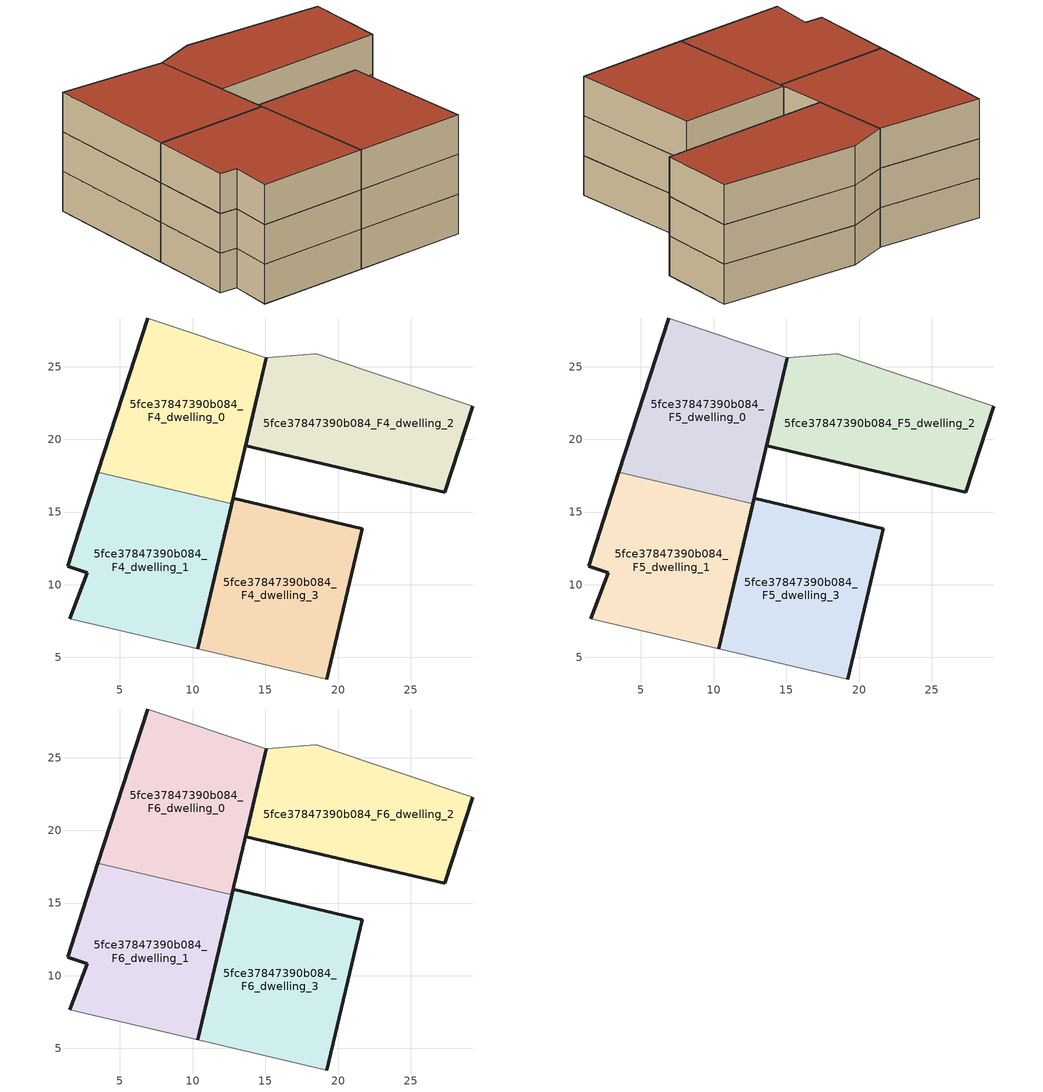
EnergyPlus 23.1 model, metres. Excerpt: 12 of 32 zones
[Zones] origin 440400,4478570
5fce37847390b084_F4_dwelling_0
 floor to 5fce37847390b084_F3_dwelling_0 (EU_floor_Construction): 12.7,15.57 15.05,25.6 15.03,25.6 6.9,28.35 3.47,17.73 z12
 wall outside (EU_wall_Construction): 3.47,17.73 6.9,28.35 / 15.05,25.6 12.7,15.57 z12:15
 wall adiabatic (EU_wall_Construction): 6.9,28.35 15.03,25.6 15.05,25.6 z12:15
 wall to 5fce37847390b084_F4_dwelling_1 (EU_wall_Construction): 12.7,15.57 3.47,17.73 z12:15
5fce37847390b084_F4_dwelling_1
 floor to 5fce37847390b084_F3_dwelling_1 (EU_floor_Construction): 10.36,5.59 12.7,15.57 3.47,17.73 1.4,11.29 2.75,10.83 1.55,7.66 z12
 wall outside (EU_wall_Construction): 1.55,7.66 2.75,10.83 1.4,11.29 3.47,17.73 / 12.7,15.57 10.36,5.59 z12:15
 wall adiabatic (EU_wall_Construction): 10.36,5.59 1.55,7.66 z12:15
5fce37847390b084_F4_dwelling_2
 floor to 5fce37847390b084_F3_dwelling_2 (EU_floor_Construction): 27.35,16.35 29.28,22.28 18.5,25.88 15.05,25.6 13.63,19.56 z12
 wall outside (EU_wall_Construction): 29.28,22.28 27.35,16.35 13.64,19.56 15.05,25.6 z12:15
 wall adiabatic (EU_wall_Construction): 15.05,25.6 18.5,25.88 29.28,22.28 z12:15
5fce37847390b084_F4_dwelling_3
 floor to 5fce37847390b084_F3_dwelling_3 (EU_floor_Construction): 19.23,3.52 21.65,13.86 12.78,15.94 10.36,5.59 z12
 wall outside (EU_wall_Construction): 10.36,5.59 12.78,15.94 21.65,13.86 19.23,3.52 z12:15
 wall adiabatic (EU_wall_Construction): 19.23,3.52 10.36,5.59 z12:15
5fce37847390b084_F5_dwelling_0
 floor to 5fce37847390b084_F4_dwelling_0 (EU_floor_Construction): 12.7,15.57 15.05,25.6 15.03,25.6 6.9,28.35 3.47,17.73 z15
 wall outside (EU_wall_Construction): 3.47,17.73 6.9,28.35 / 15.05,25.6 12.7,15.57 z15:18
 wall adiabatic (EU_wall_Construction): 6.9,28.35 15.03,25.6 15.05,25.6 z15:18
 wall to 5fce37847390b084_F5_dwelling_1 (EU_wall_Construction): 12.7,15.57 3.47,17.73 z15:18
5fce37847390b084_F5_dwelling_1
 floor to 5fce37847390b084_F4_dwelling_1 (EU_floor_Construction): 10.36,5.59 12.7,15.57 3.47,17.73 1.4,11.29 2.75,10.83 1.55,7.66 z15
 wall outside (EU_wall_Construction): 1.55,7.66 2.75,10.83 1.4,11.29 3.47,17.73 / 12.7,15.57 10.36,5.59 z15:18
 wall adiabatic (EU_wall_Construction): 10.36,5.59 1.55,7.66 z15:18
5fce37847390b084_F5_dwelling_2
 floor to 5fce37847390b084_F4_dwelling_2 (EU_floor_Construction): 27.35,16.35 29.28,22.28 18.5,25.88 15.05,25.6 13.63,19.56 z15
 wall outside (EU_wall_Construction): 29.28,22.28 27.35,16.35 13.64,19.56 15.05,25.6 z15:18
 wall adiabatic (EU_wall_Construction): 15.05,25.6 18.5,25.88 29.28,22.28 z15:18
5fce37847390b084_F5_dwelling_3
 floor to 5fce37847390b084_F4_dwelling_3 (EU_floor_Construction): 19.23,3.52 21.65,13.86 12.78,15.94 10.36,5.59 z15
 wall outside (EU_wall_Construction): 10.36,5.59 12.78,15.94 21.65,13.86 19.23,3.52 z15:18
 wall adiabatic (EU_wall_Construction): 19.23,3.52 10.36,5.59 z15:18
5fce37847390b084_F6_dwelling_0
 floor to 5fce37847390b084_F5_dwelling_0 (EU_floor_Construction): 12.7,15.57 15.05,25.6 15.03,25.6 6.9,28.35 3.47,17.73 z18
 wall outside (EU_wall_Construction): 3.47,17.73 6.9,28.35 / 15.05,25.6 12.7,15.57 z18:21
 wall adiabatic (EU_wall_Construction): 6.9,28.35 15.03,25.6 15.05,25.6 z18:21
 wall to 5fce37847390b084_F6_dwelling_1 (EU_wall_Construction): 12.7,15.57 3.47,17.73 z18:21
 roof outside (EU_roof_Construction): 15.05,25.6 12.7,15.57 3.47,17.73 6.9,28.35 15.03,25.6 z21
5fce37847390b084_F6_dwelling_1
 floor to 5fce37847390b084_F5_dwelling_1 (EU_floor_Construction): 10.36,5.59 12.7,15.57 3.47,17.73 1.4,11.29 2.75,10.83 1.55,7.66 z18
 wall outside (EU_wall_Construction): 1.55,7.66 2.75,10.83 1.4,11.29 3.47,17.73 / 12.7,15.57 10.36,5.59 z18:21
 wall adiabatic (EU_wall_Construction): 10.36,5.59 1.55,7.66 z18:21
 roof outside (EU_roof_Construction): 12.7,15.57 10.36,5.59 1.55,7.66 2.75,10.83 1.4,11.29 3.47,17.73 z21
5fce37847390b084_F6_dwelling_2
 floor to 5fce37847390b084_F5_dwelling_2 (EU_floor_Construction): 27.35,16.35 29.28,22.28 18.5,25.88 15.05,25.6 13.63,19.56 z18
 wall outside (EU_wall_Construction): 29.28,22.28 27.35,16.35 13.64,19.56 15.05,25.6 z18:21
 wall adiabatic (EU_wall_Construction): 15.05,25.6 18.5,25.88 29.28,22.28 z18:21
 roof outside (EU_roof_Construction): 29.28,22.28 27.35,16.35 13.64,19.56 15.05,25.6 18.5,25.88 z21
5fce37847390b084_F6_dwelling_3
 floor to 5fce37847390b084_F5_dwelling_3 (EU_floor_Construction): 19.23,3.52 21.65,13.86 12.78,15.94 10.36,5.59 z18
 wall outside (EU_wall_Construction): 10.36,5.59 12.78,15.94 21.65,13.86 19.23,3.52 z18:21
 wall adiabatic (EU_wall_Construction): 19.23,3.52 10.36,5.59 z18:21
 roof outside (EU_roof_Construction): 21.65,13.86 19.23,3.52 10.36,5.59 12.78,15.94 z21
[Building]
EU S2 Campaign: North Axis=0; Terrain=City; Solar Distribution=FullExterior
[Site:Location]
Madrid: Latitude=40.5; Longitude=-3.5; Time Zone=1; Elevation=609
[SizingPeriod:WeatherFileDays]
AnnualSizingPeriod: Begin Month=1; Begin Day of Month=1; End Month=12; End Day of Month=31; Day of Week for Start Day=Monday; Use Weather File Daylight Saving Period=No; Use Weather File Rain and Snow Indicators=No
[MATERIAL]
EU_InternalMass_Material: Roughness=MediumRough; Thickness=0.1; Conductivity=1; Density=1800; Specific Heat=900; Thermal Absorptance=0.9; Solar Absorptance=0.7; Visible Absorptance=0.7
[MATERIAL:NOMASS] Roughness=MediumRough; Thermal Absorptance=0.9; Solar Absorptance=0.7; Visible Absorptance=0.7
Name | Thermal Resistance
EU_wall_NoMass | 0.609216
EU_roof_NoMass | 0.513268
EU_floor_NoMass | 0.568163
[CONSTRUCTION]
EU_wall_Construction: EU_wall_NoMass
EU_roof_Construction: EU_roof_NoMass
EU_floor_Construction: EU_floor_NoMass
EU_InternalMass_Construction: EU_InternalMass_Material
[ZONE] Type=1; Multiplier=1; Ceiling Height=autocalculate; Floor Area=autocalculate; Part of Total Floor Area=Yes
Name | Volume
5fce37847390b084_F4_dwelling_0; 5fce37847390b084_F5_dwelling_0; 5fce37847390b084_F6_dwelling_0 | 290.291
5fce37847390b084_F4_dwelling_1; 5fce37847390b084_F5_dwelling_1; 5fce37847390b084_F6_dwelling_1 | 290.276
5fce37847390b084_F4_dwelling_2; 5fce37847390b084_F5_dwelling_2; 5fce37847390b084_F6_dwelling_2 | 290.257
5fce37847390b084_F4_dwelling_3; 5fce37847390b084_F5_dwelling_3; 5fce37847390b084_F6_dwelling_3 | 290.266
[INTERNALMASS] Construction=EU_InternalMass_Construction
Name | Zone or ZoneList | Surface Area
5fce37847390b084_F4_dwelling_0_EU_InternalMass | 5fce37847390b084_F4_dwelling_0 | 120.95
5fce37847390b084_F4_dwelling_1_EU_InternalMass | 5fce37847390b084_F4_dwelling_1 | 120.946
5fce37847390b084_F4_dwelling_2_EU_InternalMass | 5fce37847390b084_F4_dwelling_2 | 120.948
5fce37847390b084_F4_dwelling_3_EU_InternalMass | 5fce37847390b084_F4_dwelling_3 | 120.945
5fce37847390b084_F5_dwelling_0_EU_InternalMass | 5fce37847390b084_F5_dwelling_0 | 120.95
5fce37847390b084_F5_dwelling_1_EU_InternalMass | 5fce37847390b084_F5_dwelling_1 | 120.946
5fce37847390b084_F5_dwelling_2_EU_InternalMass | 5fce37847390b084_F5_dwelling_2 | 120.948
5fce37847390b084_F5_dwelling_3_EU_InternalMass | 5fce37847390b084_F5_dwelling_3 | 120.945
5fce37847390b084_F6_dwelling_0_EU_InternalMass | 5fce37847390b084_F6_dwelling_0 | 120.95
5fce37847390b084_F6_dwelling_1_EU_InternalMass | 5fce37847390b084_F6_dwelling_1 | 120.946
5fce37847390b084_F6_dwelling_2_EU_InternalMass | 5fce37847390b084_F6_dwelling_2 | 120.948
5fce37847390b084_F6_dwelling_3_EU_InternalMass | 5fce37847390b084_F6_dwelling_3 | 120.945
[OTHEREQUIPMENT] Fuel Type=Electricity; Design Level Calculation Method=Watts/Area; Power per Zone Floor Area=1; Fraction Latent=0; Fraction Radiant=0; Fraction Lost=0; Carbon Dioxide Generation Rate=0; EndUse Subcategory=EU_Step8_InternalGains
Name | Zone or ZoneList or Space or SpaceList | Schedule
EU_Step8_InternalGain_5fce37847390b084_F4_dwelling_0_f000 | 5fce37847390b084_F4_dwelling_0 | EU_Step8_GainSchedule_5fce37847390b084_F4_dwelling_0_f000
EU_Step8_InternalGain_5fce37847390b084_F4_dwelling_1_f000 | 5fce37847390b084_F4_dwelling_1 | EU_Step8_GainSchedule_5fce37847390b084_F4_dwelling_1_f000
EU_Step8_InternalGain_5fce37847390b084_F4_dwelling_2_f000 | 5fce37847390b084_F4_dwelling_2 | EU_Step8_GainSchedule_5fce37847390b084_F4_dwelling_2_f000
EU_Step8_InternalGain_5fce37847390b084_F4_dwelling_3_f000 | 5fce37847390b084_F4_dwelling_3 | EU_Step8_GainSchedule_5fce37847390b084_F4_dwelling_3_f000
EU_Step8_InternalGain_5fce37847390b084_F5_dwelling_0_f000 | 5fce37847390b084_F5_dwelling_0 | EU_Step8_GainSchedule_5fce37847390b084_F5_dwelling_0_f000
EU_Step8_InternalGain_5fce37847390b084_F5_dwelling_1_f000 | 5fce37847390b084_F5_dwelling_1 | EU_Step8_GainSchedule_5fce37847390b084_F5_dwelling_1_f000
EU_Step8_InternalGain_5fce37847390b084_F5_dwelling_2_f000 | 5fce37847390b084_F5_dwelling_2 | EU_Step8_GainSchedule_5fce37847390b084_F5_dwelling_2_f000
EU_Step8_InternalGain_5fce37847390b084_F5_dwelling_3_f000 | 5fce37847390b084_F5_dwelling_3 | EU_Step8_GainSchedule_5fce37847390b084_F5_dwelling_3_f000
EU_Step8_InternalGain_5fce37847390b084_F6_dwelling_0_f000 | 5fce37847390b084_F6_dwelling_0 | EU_Step8_GainSchedule_5fce37847390b084_F6_dwelling_0_f000
EU_Step8_InternalGain_5fce37847390b084_F6_dwelling_1_f000 | 5fce37847390b084_F6_dwelling_1 | EU_Step8_GainSchedule_5fce37847390b084_F6_dwelling_1_f000
EU_Step8_InternalGain_5fce37847390b084_F6_dwelling_2_f000 | 5fce37847390b084_F6_dwelling_2 | EU_Step8_GainSchedule_5fce37847390b084_F6_dwelling_2_f000
EU_Step8_InternalGain_5fce37847390b084_F6_dwelling_3_f000 | 5fce37847390b084_F6_dwelling_3 | EU_Step8_GainSchedule_5fce37847390b084_F6_dwelling_3_f000
[ZONEVENTILATION:DESIGNFLOWRATE] Schedule=EU_AlwaysOn; Design Flow Rate Calculation Method=AirChanges/Hour; Air Changes per Hour=0.752966; Ventilation Type=Natural; Fan Pressure Rise=0; Fan Total Efficiency=1; Constant Term Coefficient=1; Temperature Term Coefficient=0; Velocity Term Coefficient=0; Velocity Squared Term Coefficient=0; Minimum Indoor Temperature=-100; Maximum Indoor Temperature=100; Delta Temperature=-100; Minimum Outdoor Temperature=-100; Maximum Outdoor Temperature=100; Maximum Wind Speed=40
Name | Zone or ZoneList or Space or SpaceList
EU_ConstantAir_5fce37847390b084_F4_dwelling_0 | 5fce37847390b084_F4_dwelling_0
EU_ConstantAir_5fce37847390b084_F4_dwelling_1 | 5fce37847390b084_F4_dwelling_1
EU_ConstantAir_5fce37847390b084_F4_dwelling_2 | 5fce37847390b084_F4_dwelling_2
EU_ConstantAir_5fce37847390b084_F4_dwelling_3 | 5fce37847390b084_F4_dwelling_3
EU_ConstantAir_5fce37847390b084_F5_dwelling_0 | 5fce37847390b084_F5_dwelling_0
EU_ConstantAir_5fce37847390b084_F5_dwelling_1 | 5fce37847390b084_F5_dwelling_1
EU_ConstantAir_5fce37847390b084_F5_dwelling_2 | 5fce37847390b084_F5_dwelling_2
EU_ConstantAir_5fce37847390b084_F5_dwelling_3 | 5fce37847390b084_F5_dwelling_3
EU_ConstantAir_5fce37847390b084_F6_dwelling_0 | 5fce37847390b084_F6_dwelling_0
EU_ConstantAir_5fce37847390b084_F6_dwelling_1 | 5fce37847390b084_F6_dwelling_1
EU_ConstantAir_5fce37847390b084_F6_dwelling_2 | 5fce37847390b084_F6_dwelling_2
EU_ConstantAir_5fce37847390b084_F6_dwelling_3 | 5fce37847390b084_F6_dwelling_3
[HVACTEMPLATE:THERMOSTAT] Constant Heating Setpoint=20; Constant Cooling Setpoint=50
EU_HeatOnly_5fce37847390b084_F1_dwelling_4; EU_HeatOnly_5fce37847390b084_F2_dwelling_0; EU_HeatOnly_5fce37847390b084_F2_dwelling_1; EU_HeatOnly_5fce37847390b084_F2_dwelling_2; EU_HeatOnly_5fce37847390b084_F2_dwelling_3; EU_HeatOnly_5fce37847390b084_F2_dwelling_4; EU_HeatOnly_5fce37847390b084_F3_dwelling_0; EU_HeatOnly_5fce37847390b084_F3_dwelling_1; EU_HeatOnly_5fce37847390b084_F3_dwelling_2; EU_HeatOnly_5fce37847390b084_F3_dwelling_3; EU_HeatOnly_5fce37847390b084_F3_dwelling_4; EU_HeatOnly_5fce37847390b084_F4_dwelling_0; EU_HeatOnly_5fce37847390b084_F4_dwelling_1; EU_HeatOnly_5fce37847390b084_F4_dwelling_2; EU_HeatOnly_5fce37847390b084_F4_dwelling_3; EU_HeatOnly_5fce37847390b084_F5_dwelling_0; EU_HeatOnly_5fce37847390b084_F5_dwelling_1; EU_HeatOnly_5fce37847390b084_F5_dwelling_2; EU_HeatOnly_5fce37847390b084_F5_dwelling_3; EU_HeatOnly_5fce37847390b084_F6_dwelling_0; EU_HeatOnly_5fce37847390b084_F6_dwelling_1; EU_HeatOnly_5fce37847390b084_F6_dwelling_2; EU_HeatOnly_5fce37847390b084_F6_dwelling_3
[HVACTEMPLATE:ZONE:IDEALLOADSAIRSYSTEM] System Availability Schedule=EU_AlwaysOn; Maximum Heating Supply Air Temperature=50; Minimum Cooling Supply Air Temperature=13; Maximum Heating Supply Air Humidity Ratio=0.0156; Minimum Cooling Supply Air Humidity Ratio=0.0077; Heating Limit=NoLimit; Cooling Limit=NoLimit; Heating Availability Schedule=EU_AlwaysOn; Cooling Availability Schedule=EU_CoolingOff; Dehumidification Control Type=ConstantSensibleHeatRatio; Cooling Sensible Heat Ratio=0.7; Dehumidification Setpoint=60; Humidification Control Type=None; Humidification Setpoint=30; Outdoor Air Method=None; Outdoor Air Flow Rate per Person=0.00944; Outdoor Air Flow Rate per Zone Floor Area=0; Outdoor Air Flow Rate per Zone=0; Demand Controlled Ventilation Type=None; Outdoor Air Economizer Type=NoEconomizer; Heat Recovery Type=None; Sensible Heat Recovery Effectiveness=0.7; Latent Heat Recovery Effectiveness=0.65
Name | Template Thermostat
5fce37847390b084_F4_dwelling_0 | EU_HeatOnly_5fce37847390b084_F4_dwelling_0
5fce37847390b084_F4_dwelling_1 | EU_HeatOnly_5fce37847390b084_F4_dwelling_1
5fce37847390b084_F4_dwelling_2 | EU_HeatOnly_5fce37847390b084_F4_dwelling_2
5fce37847390b084_F4_dwelling_3 | EU_HeatOnly_5fce37847390b084_F4_dwelling_3
5fce37847390b084_F5_dwelling_0 | EU_HeatOnly_5fce37847390b084_F5_dwelling_0
5fce37847390b084_F5_dwelling_1 | EU_HeatOnly_5fce37847390b084_F5_dwelling_1
5fce37847390b084_F5_dwelling_2 | EU_HeatOnly_5fce37847390b084_F5_dwelling_2
5fce37847390b084_F5_dwelling_3 | EU_HeatOnly_5fce37847390b084_F5_dwelling_3
5fce37847390b084_F6_dwelling_0 | EU_HeatOnly_5fce37847390b084_F6_dwelling_0
5fce37847390b084_F6_dwelling_1 | EU_HeatOnly_5fce37847390b084_F6_dwelling_1
5fce37847390b084_F6_dwelling_2 | EU_HeatOnly_5fce37847390b084_F6_dwelling_2
5fce37847390b084_F6_dwelling_3 | EU_HeatOnly_5fce37847390b084_F6_dwelling_3
[SIZING:ZONE] Zone Cooling Design Supply Air Temperature Input Method=SupplyAirTemperature; Zone Cooling Design Supply Air Temperature=13; Zone Heating Design Supply Air Temperature Input Method=SupplyAirTemperature; Zone Heating Design Supply Air Temperature=50; Zone Cooling Design Supply Air Humidity Ratio=0.008; Zone Heating Design Supply Air Humidity Ratio=0.008; Cooling Design Air Flow Method=DesignDay; Cooling Design Air Flow Rate=0; Cooling Minimum Air Flow per Zone Floor Area=0.000762; Cooling Minimum Air Flow=0; Cooling Minimum Air Flow Fraction=0.2; Heating Design Air Flow Method=DesignDay; Heating Design Air Flow Rate=0; Heating Maximum Air Flow per Zone Floor Area=0.002032; Heating Maximum Air Flow=0.141576; Heating Maximum Air Flow Fraction=0.3; Account for Dedicated Outdoor Air System=No; Dedicated Outdoor Air System Control Strategy=NeutralSupplyAir; Dedicated Outdoor Air Low Setpoint Temperature for Design=autosize; Dedicated Outdoor Air High Setpoint Temperature for Design=autosize; Zone Load Sizing Method=Sensible Load Only No Latent Load; Zone Latent Cooling Design Supply Air Humidity Ratio Input Method=HumidityRatioDifference; Zone Cooling Design Supply Air Humidity Ratio Difference=0.005; Zone Latent Heating Design Supply Air Humidity Ratio Input Method=HumidityRatioDifference; Zone Humidification Design Supply Air Humidity Ratio Difference=0.005
5fce37847390b084_F4_dwelling_0; 5fce37847390b084_F4_dwelling_1; 5fce37847390b084_F4_dwelling_2; 5fce37847390b084_F4_dwelling_3; 5fce37847390b084_F5_dwelling_0; 5fce37847390b084_F5_dwelling_1; 5fce37847390b084_F5_dwelling_2; 5fce37847390b084_F5_dwelling_3; 5fce37847390b084_F6_dwelling_0; 5fce37847390b084_F6_dwelling_1; 5fce37847390b084_F6_dwelling_2; 5fce37847390b084_F6_dwelling_3
[SCHEDULE:CONSTANT]
Name | Hourly Value
EU_AlwaysOn | 1
EU_CoolingOff | 0
[SCHEDULE:FILE] Column Number=1; Rows to Skip at Top=0; Number of Hours of Data=8760; Column Separator=Comma; Interpolate to Timestep=No; Minutes per Item=60; Adjust Schedule for Daylight Savings=Yes
Name | File
EU_Step8_GainSchedule_5fce37847390b084_F4_dwelling_0_f000 | ../../schedules/5fce37847390b084/5fce37847390b084_F4_dwelling_0_f000_gain.csv
EU_Step8_GainSchedule_5fce37847390b084_F4_dwelling_1_f000 | ../../schedules/5fce37847390b084/5fce37847390b084_F4_dwelling_1_f000_gain.csv
EU_Step8_GainSchedule_5fce37847390b084_F4_dwelling_2_f000 | ../../schedules/5fce37847390b084/5fce37847390b084_F4_dwelling_2_f000_gain.csv
EU_Step8_GainSchedule_5fce37847390b084_F4_dwelling_3_f000 | ../../schedules/5fce37847390b084/5fce37847390b084_F4_dwelling_3_f000_gain.csv
EU_Step8_GainSchedule_5fce37847390b084_F5_dwelling_0_f000 | ../../schedules/5fce37847390b084/5fce37847390b084_F5_dwelling_0_f000_gain.csv
EU_Step8_GainSchedule_5fce37847390b084_F5_dwelling_1_f000 | ../../schedules/5fce37847390b084/5fce37847390b084_F5_dwelling_1_f000_gain.csv
EU_Step8_GainSchedule_5fce37847390b084_F5_dwelling_2_f000 | ../../schedules/5fce37847390b084/5fce37847390b084_F5_dwelling_2_f000_gain.csv
EU_Step8_GainSchedule_5fce37847390b084_F5_dwelling_3_f000 | ../../schedules/5fce37847390b084/5fce37847390b084_F5_dwelling_3_f000_gain.csv
EU_Step8_GainSchedule_5fce37847390b084_F6_dwelling_0_f000 | ../../schedules/5fce37847390b084/5fce37847390b084_F6_dwelling_0_f000_gain.csv
EU_Step8_GainSchedule_5fce37847390b084_F6_dwelling_1_f000 | ../../schedules/5fce37847390b084/5fce37847390b084_F6_dwelling_1_f000_gain.csv
EU_Step8_GainSchedule_5fce37847390b084_F6_dwelling_2_f000 | ../../schedules/5fce37847390b084/5fce37847390b084_F6_dwelling_2_f000_gain.csv
EU_Step8_GainSchedule_5fce37847390b084_F6_dwelling_3_f000 | ../../schedules/5fce37847390b084/5fce37847390b084_F6_dwelling_3_f000_gain.csv
